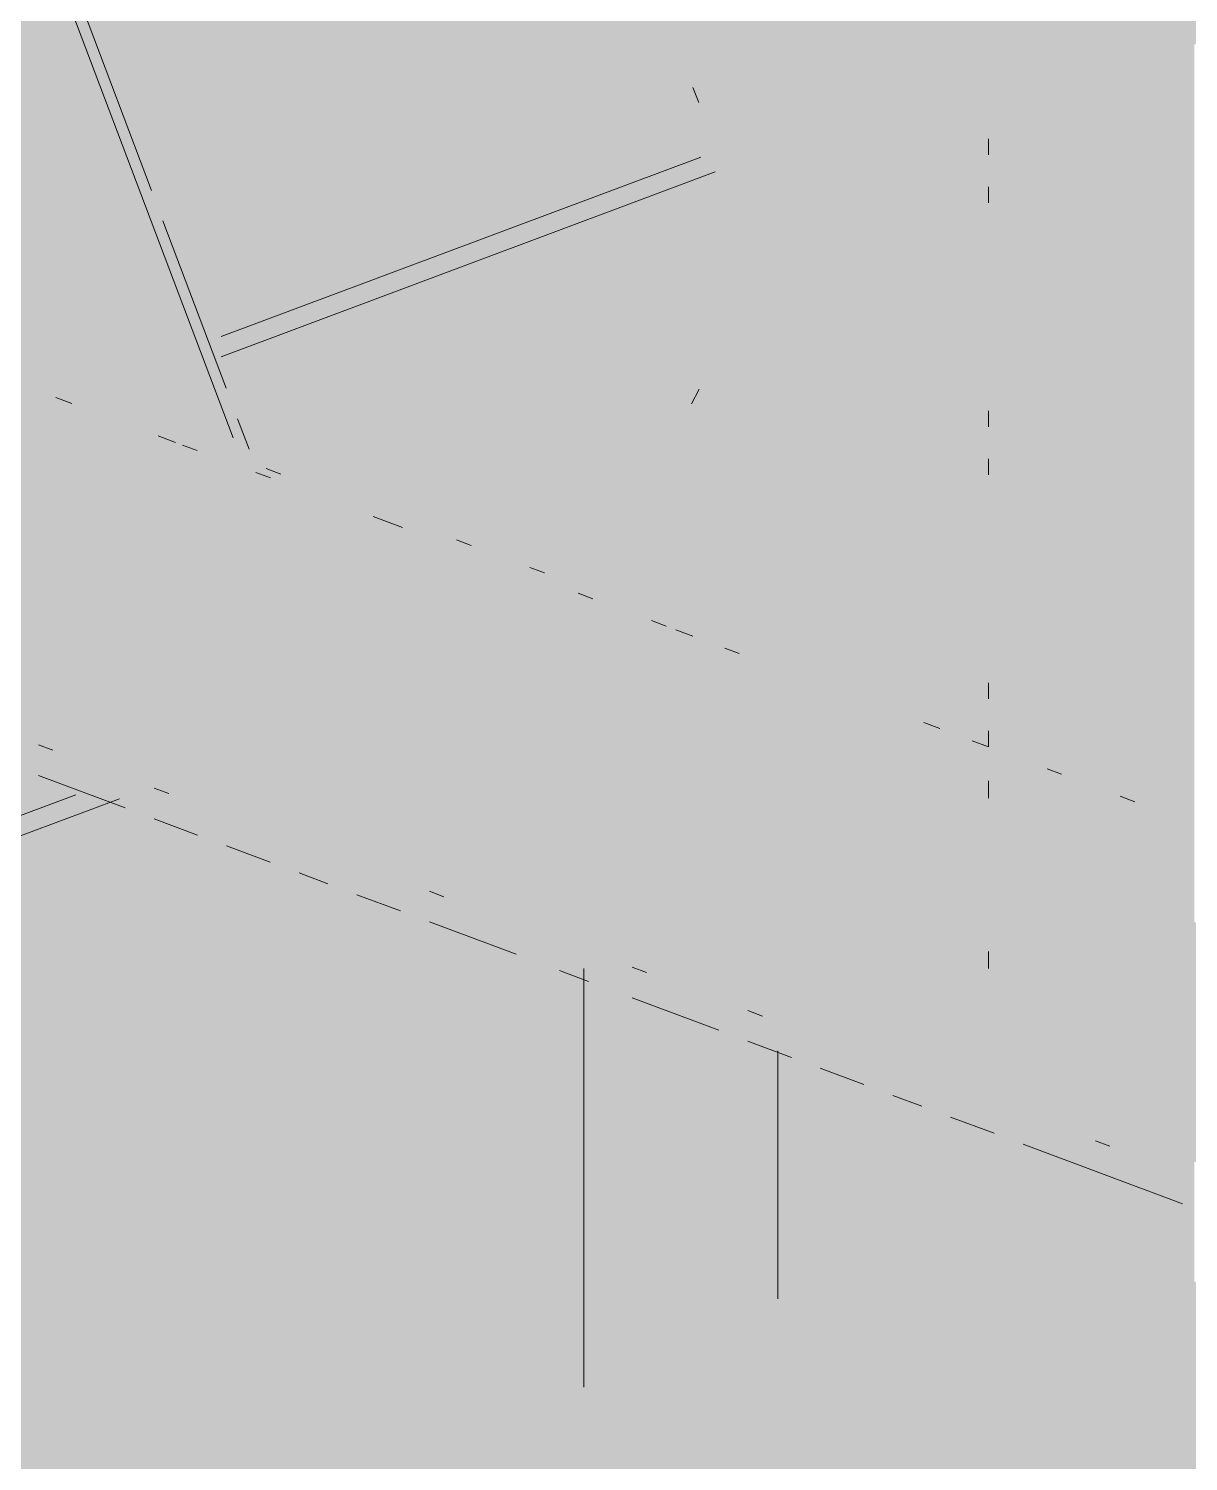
# Paper-space layout '03 3D Building and Roof' of a CAD drawing. Header units: millimetres. Extents: x 5 to 415, y 5 to 292.
# Drawn here: x 149.78 to 154.76, y 99.4 to 105.55 of the extents above; entities that cross this region are included whole.
import ezdxf

# ---------------------------------------------------------------- set-up
doc = ezdxf.new("R2010")
doc.units = ezdxf.units.MM
doc.layers.add('EXISTING', color=7, linetype='Continuous')
doc.layers.add('IMAGES', color=7, linetype='Continuous')

# ---------------------------------------------------------------- blocks, each defined once
blk = doc.blocks.new('SHEET_03')
at = {"layer": 'EXISTING', "color": 250, "lineweight": 9}
for p, q in [((150.0121, 105.6424), (150.3084, 104.8581)), ((150.659, 103.7957), (149.9677, 105.6258)), ((152.6341, 105.3003), (152.6588, 105.2349)), ((153.9024, 105.0794), (153.9024, 105.0107)), ((150.6079, 104.2302), (152.6671, 105.0015)), ((150.6079, 104.1428), (152.7295, 104.9375)), ((153.9024, 104.8732), (153.9024, 104.8045)), ((150.3578, 104.7274), (150.6294, 104.0084)), ((152.661, 104.0047), (152.6273, 103.9408)), ((149.8983, 103.9684), (149.9677, 103.9424)), ((150.6787, 103.8777), (150.7281, 103.747)), ((153.9024, 103.9113), (153.9024, 103.8426)), ((150.338, 103.8037), (150.4121, 103.7759)), ((150.5054, 103.741), (150.4425, 103.7646)), ((153.9024, 103.7052), (153.9024, 103.6365)), ((150.8199, 103.6232), (150.757, 103.6467)), ((150.8015, 103.6634), (150.8644, 103.6398)), ((151.3861, 103.4111), (151.2603, 103.4582)), ((151.6193, 103.357), (151.6822, 103.3334)), ((151.9338, 103.2392), (151.9967, 103.2156)), ((152.2039, 103.1047), (152.141, 103.1283)), ((152.5185, 102.9869), (152.4556, 103.0104)), ((152.56, 102.9713), (152.6341, 102.9436)), ((152.833, 102.869), (152.7701, 102.8926)), ((153.9024, 102.7433), (153.9024, 102.6746)), ((153.6247, 102.5725), (153.6941, 102.5465)), ((153.9024, 102.5371), (153.9024, 102.4684)), ((149.8232, 102.4772), (149.8853, 102.4539)), ((153.833, 102.4944), (153.9024, 102.4684)), ((150.1962, 102.2063), (149.8232, 102.346)), ((153.9024, 102.3219), (153.9024, 102.2486)), ((154.217, 102.3506), (154.1541, 102.3742)), ((149.1104, 101.9356), (149.984, 102.2629)), ((150.3206, 102.2908), (150.3828, 102.2675)), ((149.1104, 101.8482), (150.1712, 102.2456)), ((154.5315, 102.2328), (154.4686, 102.2563)), ((150.5071, 102.0898), (150.3206, 102.1597)), ((150.818, 101.9734), (150.6315, 102.0432)), ((151.0667, 101.8802), (150.9424, 101.9268)), ((151.3776, 101.7637), (151.1911, 101.8336)), ((151.502, 101.8483), (151.5641, 101.825)), ((151.875, 101.5774), (151.502, 101.7172)), ((153.9024, 101.5892), (153.9024, 101.5159)), ((152.3725, 101.5222), (152.4346, 101.4989)), ((152.1859, 101.4609), (152.0616, 101.5075)), ((152.1656, 101.5164), (152.1656, 99.719)), ((152.7455, 101.2513), (152.3725, 101.3911)), ((152.8699, 101.3358), (152.9321, 101.3125)), ((153.0564, 101.1348), (152.8699, 101.2047)), ((152.9988, 100.0977), (152.9988, 101.1628)), ((153.3673, 101.0184), (153.1808, 101.0883)), ((153.616, 100.9252), (153.4917, 100.9718)), ((153.9269, 100.8088), (153.7404, 100.8786)), ((154.7352, 100.506), (154.0513, 100.7622)), ((154.3621, 100.7768), (154.4243, 100.7535))]:
    blk.add_line(p, q, dxfattribs=at)
at = {"layer": 'IMAGES', "color": 7}
for points in [[(149.6458, 104.2857), (149.8172, 104.2857), (149.6458, 107.0286), (149.8172, 107.0286)], [(151.0167, 105.4857), (151.1881, 105.4857), (151.0167, 106.6857), (151.1881, 106.6857)], [(151.1881, 105.4857), (151.3595, 105.4857), (151.1881, 106.5143), (151.3595, 106.5143)], [(151.3595, 105.4857), (151.5308, 105.4857), (151.3595, 106.3429), (151.5308, 106.3429)], [(149.8172, 105.4857), (149.9885, 105.4857), (149.8172, 105.8286), (149.9885, 105.8286)], [(150.3313, 105.4857), (151.0167, 105.4857), (150.3313, 105.8286), (151.0167, 105.8286)], [(149.9885, 105.4857), (150.1599, 105.4857), (149.9885, 105.6571), (150.1599, 105.6571)], [(150.1599, 105.4857), (150.3313, 105.4857), (150.1599, 105.6571), (150.3313, 105.6571)], [(151.5308, 105.4857), (151.8735, 105.4857), (151.5308, 105.6571), (151.8735, 105.6571)], [(151.8735, 105.4857), (152.0449, 105.4857), (151.8735, 105.6571), (152.0449, 105.6571)], [(152.0449, 105.4857), (152.2163, 105.4857), (152.0449, 105.6571), (152.2163, 105.6571)], [(152.2163, 105.4857), (152.3876, 105.4857), (152.2163, 105.6571), (152.3876, 105.6571)], [(152.3876, 105.4857), (152.7304, 105.4857), (152.3876, 105.6571), (152.7304, 105.6571)], [(152.7304, 105.3143), (152.9017, 105.3143), (152.7304, 105.6571), (152.9017, 105.6571)], [(152.9017, 105.3143), (153.5872, 105.3143), (152.9017, 105.6571), (153.5872, 105.6571)], [(153.5872, 105.4857), (153.7585, 105.4857), (153.5872, 105.6571), (153.7585, 105.6571)], [(153.7585, 105.1429), (153.9299, 105.1429), (153.7585, 105.6571), (153.9299, 105.6571)], [(153.9299, 105.1429), (154.1013, 105.1429), (153.9299, 105.6571), (154.1013, 105.6571)], [(154.1013, 105.4857), (154.2726, 105.4857), (154.1013, 105.6571), (154.2726, 105.6571)], [(154.2726, 105.4857), (154.444, 105.4857), (154.2726, 105.6571), (154.444, 105.6571)], [(154.444, 105.4857), (154.6154, 105.4857), (154.444, 105.6571), (154.6154, 105.6571)], [(154.6154, 105.4857), (154.9581, 105.4857), (154.6154, 105.6571), (154.9581, 105.6571)], [(149.8172, 105.1429), (149.9885, 105.1429), (149.8172, 105.4857), (149.9885, 105.4857)], [(149.9885, 105.3143), (150.1599, 105.3143), (149.9885, 105.4857), (150.1599, 105.4857)], [(150.1599, 105.3143), (150.3313, 105.3143), (150.1599, 105.4857), (150.3313, 105.4857)], [(150.3313, 105.3143), (150.674, 105.3143), (150.3313, 105.4857), (150.674, 105.4857)], [(150.674, 105.1429), (150.8454, 105.1429), (150.674, 105.4857), (150.8454, 105.4857)], [(150.8454, 105.3143), (151.1881, 105.3143), (150.8454, 105.4857), (151.1881, 105.4857)], [(151.1881, 105.3143), (151.3595, 105.3143), (151.1881, 105.4857), (151.3595, 105.4857)], [(151.3595, 105.3143), (151.5308, 105.3143), (151.3595, 105.4857), (151.5308, 105.4857)], [(151.5308, 105.3143), (151.7022, 105.3143), (151.5308, 105.4857), (151.7022, 105.4857)], [(151.7022, 105.3143), (152.2163, 105.3143), (151.7022, 105.4857), (152.2163, 105.4857)], [(152.2163, 105.3143), (152.3876, 105.3143), (152.2163, 105.4857), (152.3876, 105.4857)], [(152.3876, 105.3143), (152.7304, 105.3143), (152.3876, 105.4857), (152.7304, 105.4857)], [(153.5872, 105.1429), (153.7585, 105.1429), (153.5872, 105.4857), (153.7585, 105.4857)], [(154.1013, 105.3143), (154.2726, 105.3143), (154.1013, 105.4857), (154.2726, 105.4857)], [(154.2726, 105.3143), (154.444, 105.3143), (154.2726, 105.4857), (154.444, 105.4857)], [(154.444, 105.3143), (154.6154, 105.3143), (154.444, 105.4857), (154.6154, 105.4857)], [(154.6154, 105.3143), (154.7867, 105.3143), (154.6154, 105.4857), (154.7867, 105.4857)], [(149.9885, 105.1429), (150.1599, 105.1429), (149.9885, 105.3143), (150.1599, 105.3143)], [(150.1599, 105.1429), (150.3313, 105.1429), (150.1599, 105.3143), (150.3313, 105.3143)], [(150.3313, 105.1429), (150.674, 105.1429), (150.3313, 105.3143), (150.674, 105.3143)], [(150.8454, 105.1429), (151.0167, 105.1429), (150.8454, 105.3143), (151.0167, 105.3143)], [(151.0167, 105.1429), (151.1881, 105.1429), (151.0167, 105.3143), (151.1881, 105.3143)], [(151.1881, 105.1429), (151.3595, 105.1429), (151.1881, 105.3143), (151.3595, 105.3143)], [(151.3595, 105.1429), (152.3876, 105.1429), (151.3595, 105.3143), (152.3876, 105.3143)], [(152.3876, 105.1429), (152.559, 105.1429), (152.3876, 105.3143), (152.559, 105.3143)], [(152.559, 105.1429), (152.7304, 105.1429), (152.559, 105.3143), (152.7304, 105.3143)], [(152.7304, 104.9714), (152.9017, 104.9714), (152.7304, 105.3143), (152.9017, 105.3143)], [(152.9017, 105.1429), (153.0731, 105.1429), (152.9017, 105.3143), (153.0731, 105.3143)], [(153.0731, 105.1429), (153.5872, 105.1429), (153.0731, 105.3143), (153.5872, 105.3143)], [(154.1013, 105.1429), (154.2726, 105.1429), (154.1013, 105.3143), (154.2726, 105.3143)], [(154.2726, 102.5714), (154.6154, 102.5714), (154.2726, 105.3143), (154.6154, 105.3143)], [(154.6154, 102.2286), (154.7867, 102.2286), (154.6154, 105.3143), (154.7867, 105.3143)], [(149.8172, 104.9714), (149.9885, 104.9714), (149.8172, 105.1429), (149.9885, 105.1429)], [(149.9885, 104.9714), (150.1599, 104.9714), (149.9885, 105.1429), (150.1599, 105.1429)], [(150.1599, 104.9714), (150.3313, 104.9714), (150.1599, 105.1429), (150.3313, 105.1429)], [(150.3313, 104.9714), (150.5026, 104.9714), (150.3313, 105.1429), (150.5026, 105.1429)], [(150.5026, 104.9714), (150.674, 104.9714), (150.5026, 105.1429), (150.674, 105.1429)], [(150.674, 104.9714), (150.8454, 104.9714), (150.674, 105.1429), (150.8454, 105.1429)], [(150.8454, 104.9714), (151.0167, 104.9714), (150.8454, 105.1429), (151.0167, 105.1429)], [(151.0167, 104.9714), (151.3595, 104.9714), (151.0167, 105.1429), (151.3595, 105.1429)], [(151.3595, 104.9714), (152.2163, 104.9714), (151.3595, 105.1429), (152.2163, 105.1429)], [(152.2163, 104.9714), (152.3876, 104.9714), (152.2163, 105.1429), (152.3876, 105.1429)], [(152.3876, 104.9714), (152.559, 104.9714), (152.3876, 105.1429), (152.559, 105.1429)], [(152.559, 104.9714), (152.7304, 104.9714), (152.559, 105.1429), (152.7304, 105.1429)], [(152.9017, 104.9714), (153.5872, 104.9714), (152.9017, 105.1429), (153.5872, 105.1429)], [(153.5872, 104.6286), (153.7585, 104.6286), (153.5872, 105.1429), (153.7585, 105.1429)], [(153.7585, 104.6286), (153.9299, 104.6286), (153.7585, 105.1429), (153.9299, 105.1429)], [(153.9299, 104.6286), (154.1013, 104.6286), (153.9299, 105.1429), (154.1013, 105.1429)], [(154.1013, 104.6286), (154.2726, 104.6286), (154.1013, 105.1429), (154.2726, 105.1429)], [(149.8172, 104.4571), (149.9885, 104.4571), (149.8172, 104.9714), (149.9885, 104.9714)], [(149.9885, 104.4571), (150.1599, 104.4571), (149.9885, 104.9714), (150.1599, 104.9714)], [(150.1599, 104.8), (150.3313, 104.8), (150.1599, 104.9714), (150.3313, 104.9714)], [(150.3313, 104.8), (150.5026, 104.8), (150.3313, 104.9714), (150.5026, 104.9714)], [(150.5026, 104.8), (150.674, 104.8), (150.5026, 104.9714), (150.674, 104.9714)], [(150.674, 104.8), (150.8454, 104.8), (150.674, 104.9714), (150.8454, 104.9714)], [(150.8454, 104.8), (151.5308, 104.8), (150.8454, 104.9714), (151.5308, 104.9714)], [(151.5308, 104.8), (151.8735, 104.8), (151.5308, 104.9714), (151.8735, 104.9714)], [(151.8735, 104.8), (152.0449, 104.8), (151.8735, 104.9714), (152.0449, 104.9714)], [(152.0449, 104.8), (152.2163, 104.8), (152.0449, 104.9714), (152.2163, 104.9714)], [(152.2163, 104.8), (152.3876, 104.8), (152.2163, 104.9714), (152.3876, 104.9714)], [(152.3876, 104.8), (152.559, 104.8), (152.3876, 104.9714), (152.559, 104.9714)], [(152.559, 104.8), (152.7304, 104.8), (152.559, 104.9714), (152.7304, 104.9714)], [(152.7304, 104.8), (152.9017, 104.8), (152.7304, 104.9714), (152.9017, 104.9714)], [(152.9017, 104.8), (153.0731, 104.8), (152.9017, 104.9714), (153.0731, 104.9714)], [(153.0731, 104.8), (153.5872, 104.8), (153.0731, 104.9714), (153.5872, 104.9714)], [(150.1599, 104.6286), (150.3313, 104.6286), (150.1599, 104.8), (150.3313, 104.8)], [(150.3313, 104.4571), (150.5026, 104.4571), (150.3313, 104.8), (150.5026, 104.8)], [(150.5026, 104.6286), (151.3595, 104.6286), (150.5026, 104.8), (151.3595, 104.8)], [(151.3595, 104.6286), (151.5308, 104.6286), (151.3595, 104.8), (151.5308, 104.8)], [(151.5308, 104.6286), (151.7022, 104.6286), (151.5308, 104.8), (151.7022, 104.8)], [(151.7022, 104.6286), (151.8735, 104.6286), (151.7022, 104.8), (151.8735, 104.8)], [(151.8735, 104.6286), (152.0449, 104.6286), (151.8735, 104.8), (152.0449, 104.8)], [(152.0449, 104.6286), (152.559, 104.6286), (152.0449, 104.8), (152.559, 104.8)], [(152.559, 104.6286), (152.7304, 104.6286), (152.559, 104.8), (152.7304, 104.8)], [(152.7304, 104.6286), (152.9017, 104.6286), (152.7304, 104.8), (152.9017, 104.8)], [(152.9017, 104.6286), (153.0731, 104.6286), (152.9017, 104.8), (153.0731, 104.8)], [(153.0731, 104.2857), (153.2444, 104.2857), (153.0731, 104.8), (153.2444, 104.8)], [(153.2444, 103.6), (153.5872, 103.6), (153.2444, 104.8), (153.5872, 104.8)], [(150.1599, 104.4571), (150.3313, 104.4571), (150.1599, 104.6286), (150.3313, 104.6286)], [(150.5026, 104.4571), (150.674, 104.4571), (150.5026, 104.6286), (150.674, 104.6286)], [(150.674, 104.4571), (151.0167, 104.4571), (150.674, 104.6286), (151.0167, 104.6286)], [(151.0167, 104.4571), (151.1881, 104.4571), (151.0167, 104.6286), (151.1881, 104.6286)], [(151.1881, 104.4571), (151.3595, 104.4571), (151.1881, 104.6286), (151.3595, 104.6286)], [(151.3595, 104.4571), (151.5308, 104.4571), (151.3595, 104.6286), (151.5308, 104.6286)], [(151.5308, 104.4571), (151.8735, 104.4571), (151.5308, 104.6286), (151.8735, 104.6286)], [(151.8735, 104.4571), (152.2163, 104.4571), (151.8735, 104.6286), (152.2163, 104.6286)], [(152.2163, 104.2857), (152.559, 104.2857), (152.2163, 104.6286), (152.559, 104.6286)], [(152.559, 104.2857), (152.7304, 104.2857), (152.559, 104.6286), (152.7304, 104.6286)], [(152.7304, 104.4571), (152.9017, 104.4571), (152.7304, 104.6286), (152.9017, 104.6286)], [(152.9017, 104.2857), (153.0731, 104.2857), (152.9017, 104.6286), (153.0731, 104.6286)], [(153.5872, 103.9429), (153.7585, 103.9429), (153.5872, 104.6286), (153.7585, 104.6286)], [(153.7585, 103.9429), (153.9299, 103.9429), (153.7585, 104.6286), (153.9299, 104.6286)], [(153.9299, 103.9429), (154.1013, 103.9429), (153.9299, 104.6286), (154.1013, 104.6286)], [(154.1013, 103.9429), (154.2726, 103.9429), (154.1013, 104.6286), (154.2726, 104.6286)], [(149.8172, 104.2857), (149.9885, 104.2857), (149.8172, 104.4571), (149.9885, 104.4571)], [(149.9885, 104.2857), (150.1599, 104.2857), (149.9885, 104.4571), (150.1599, 104.4571)], [(150.1599, 103.9429), (150.3313, 103.9429), (150.1599, 104.4571), (150.3313, 104.4571)], [(150.3313, 104.2857), (150.674, 104.2857), (150.3313, 104.4571), (150.674, 104.4571)], [(150.674, 104.2857), (150.8454, 104.2857), (150.674, 104.4571), (150.8454, 104.4571)], [(150.8454, 104.2857), (151.0167, 104.2857), (150.8454, 104.4571), (151.0167, 104.4571)], [(151.0167, 104.2857), (151.5308, 104.2857), (151.0167, 104.4571), (151.5308, 104.4571)], [(151.5308, 104.2857), (151.7022, 104.2857), (151.5308, 104.4571), (151.7022, 104.4571)], [(151.7022, 104.2857), (151.8735, 104.2857), (151.7022, 104.4571), (151.8735, 104.4571)], [(151.8735, 104.2857), (152.2163, 104.2857), (151.8735, 104.4571), (152.2163, 104.4571)], [(152.7304, 104.2857), (152.9017, 104.2857), (152.7304, 104.4571), (152.9017, 104.4571)], [(149.6458, 104.1143), (149.8172, 104.1143), (149.6458, 104.2857), (149.8172, 104.2857)], [(149.8172, 104.1143), (149.9885, 104.1143), (149.8172, 104.2857), (149.9885, 104.2857)], [(149.9885, 104.1143), (150.1599, 104.1143), (149.9885, 104.2857), (150.1599, 104.2857)], [(150.3313, 104.1143), (150.5026, 104.1143), (150.3313, 104.2857), (150.5026, 104.2857)], [(150.5026, 104.1143), (151.0167, 104.1143), (150.5026, 104.2857), (151.0167, 104.2857)], [(151.0167, 104.1143), (151.1881, 104.1143), (151.0167, 104.2857), (151.1881, 104.2857)], [(151.1881, 104.1143), (151.3595, 104.1143), (151.1881, 104.2857), (151.3595, 104.2857)], [(151.3595, 104.1143), (151.8735, 104.1143), (151.3595, 104.2857), (151.8735, 104.2857)], [(151.8735, 104.1143), (152.559, 104.1143), (151.8735, 104.2857), (152.559, 104.2857)], [(152.559, 104.1143), (153.0731, 104.1143), (152.559, 104.2857), (153.0731, 104.2857)], [(153.0731, 103.6), (153.2444, 103.6), (153.0731, 104.2857), (153.2444, 104.2857)], [(149.6458, 103.9429), (149.8172, 103.9429), (149.6458, 104.1143), (149.8172, 104.1143)], [(149.8172, 103.9429), (149.9885, 103.9429), (149.8172, 104.1143), (149.9885, 104.1143)], [(149.9885, 103.9429), (150.1599, 103.9429), (149.9885, 104.1143), (150.1599, 104.1143)], [(150.3313, 103.9429), (150.5026, 103.9429), (150.3313, 104.1143), (150.5026, 104.1143)], [(150.5026, 103.9429), (150.674, 103.9429), (150.5026, 104.1143), (150.674, 104.1143)], [(150.674, 103.7714), (150.8454, 103.7714), (150.674, 104.1143), (150.8454, 104.1143)], [(150.8454, 103.9429), (151.0167, 103.9429), (150.8454, 104.1143), (151.0167, 104.1143)], [(151.0167, 103.9429), (151.3595, 103.9429), (151.0167, 104.1143), (151.3595, 104.1143)], [(151.3595, 103.9429), (152.3876, 103.9429), (151.3595, 104.1143), (152.3876, 104.1143)], [(152.3876, 103.9429), (152.559, 103.9429), (152.3876, 104.1143), (152.559, 104.1143)], [(152.559, 103.9429), (152.7304, 103.9429), (152.559, 104.1143), (152.7304, 104.1143)], [(152.7304, 103.7714), (152.9017, 103.7714), (152.7304, 104.1143), (152.9017, 104.1143)], [(152.9017, 103.6), (153.0731, 103.6), (152.9017, 104.1143), (153.0731, 104.1143)], [(149.6458, 103.7714), (149.8172, 103.7714), (149.6458, 103.9429), (149.8172, 103.9429)], [(149.8172, 103.7714), (149.9885, 103.7714), (149.8172, 103.9429), (149.9885, 103.9429)], [(149.9885, 103.7714), (150.1599, 103.7714), (149.9885, 103.9429), (150.1599, 103.9429)], [(150.1599, 103.7714), (150.5026, 103.7714), (150.1599, 103.9429), (150.5026, 103.9429)], [(150.5026, 103.7714), (150.674, 103.7714), (150.5026, 103.9429), (150.674, 103.9429)], [(150.8454, 103.7714), (151.0167, 103.7714), (150.8454, 103.9429), (151.0167, 103.9429)], [(151.0167, 103.7714), (152.3876, 103.7714), (151.0167, 103.9429), (152.3876, 103.9429)], [(152.3876, 103.7714), (152.559, 103.7714), (152.3876, 103.9429), (152.559, 103.9429)], [(152.559, 103.7714), (152.7304, 103.7714), (152.559, 103.9429), (152.7304, 103.9429)], [(153.5872, 103.4286), (153.7585, 103.4286), (153.5872, 103.9429), (153.7585, 103.9429)], [(153.7585, 103.4286), (153.9299, 103.4286), (153.7585, 103.9429), (153.9299, 103.9429)], [(153.9299, 103.4286), (154.1013, 103.4286), (153.9299, 103.9429), (154.1013, 103.9429)], [(154.1013, 103.4286), (154.2726, 103.4286), (154.1013, 103.9429), (154.2726, 103.9429)], [(149.6458, 103.6), (150.1599, 103.6), (149.6458, 103.7714), (150.1599, 103.7714)], [(150.1599, 103.6), (150.3313, 103.6), (150.1599, 103.7714), (150.3313, 103.7714)], [(150.3313, 103.6), (150.674, 103.6), (150.3313, 103.7714), (150.674, 103.7714)], [(150.674, 103.6), (150.8454, 103.6), (150.674, 103.7714), (150.8454, 103.7714)], [(150.8454, 103.6), (151.0167, 103.6), (150.8454, 103.7714), (151.0167, 103.7714)], [(151.0167, 103.6), (151.1881, 103.6), (151.0167, 103.7714), (151.1881, 103.7714)], [(151.1881, 103.6), (151.3595, 103.6), (151.1881, 103.7714), (151.3595, 103.7714)], [(151.3595, 103.6), (151.5308, 103.6), (151.3595, 103.7714), (151.5308, 103.7714)], [(151.5308, 103.6), (152.0449, 103.6), (151.5308, 103.7714), (152.0449, 103.7714)], [(152.0449, 103.6), (152.3876, 103.6), (152.0449, 103.7714), (152.3876, 103.7714)], [(152.3876, 103.6), (152.559, 103.6), (152.3876, 103.7714), (152.559, 103.7714)], [(152.559, 103.6), (152.7304, 103.6), (152.559, 103.7714), (152.7304, 103.7714)], [(152.7304, 103.6), (152.9017, 103.6), (152.7304, 103.7714), (152.9017, 103.7714)], [(148.789, 103.4286), (150.1599, 103.4286), (148.789, 103.6), (150.1599, 103.6)], [(150.1599, 103.4286), (150.3313, 103.4286), (150.1599, 103.6), (150.3313, 103.6)], [(150.3313, 103.4286), (150.5026, 103.4286), (150.3313, 103.6), (150.5026, 103.6)], [(150.5026, 103.4286), (150.674, 103.4286), (150.5026, 103.6), (150.674, 103.6)], [(150.674, 103.4286), (150.8454, 103.4286), (150.674, 103.6), (150.8454, 103.6)], [(150.8454, 103.4286), (151.0167, 103.4286), (150.8454, 103.6), (151.0167, 103.6)], [(151.0167, 103.4286), (151.5308, 103.4286), (151.0167, 103.6), (151.5308, 103.6)], [(151.5308, 103.4286), (151.7022, 103.4286), (151.5308, 103.6), (151.7022, 103.6)], [(151.7022, 103.4286), (152.0449, 103.4286), (151.7022, 103.6), (152.0449, 103.6)], [(152.0449, 103.4286), (152.2163, 103.4286), (152.0449, 103.6), (152.2163, 103.6)], [(152.2163, 103.4286), (152.559, 103.4286), (152.2163, 103.6), (152.559, 103.6)], [(152.559, 103.4286), (152.7304, 103.4286), (152.559, 103.6), (152.7304, 103.6)], [(152.7304, 103.0857), (152.9017, 103.0857), (152.7304, 103.6), (152.9017, 103.6)], [(152.9017, 103.4286), (153.0731, 103.4286), (152.9017, 103.6), (153.0731, 103.6)], [(153.0731, 102.9143), (153.5872, 102.9143), (153.0731, 103.6), (153.5872, 103.6)], [(148.789, 103.2571), (150.5026, 103.2571), (148.789, 103.4286), (150.5026, 103.4286)], [(150.5026, 103.2571), (151.0167, 103.2571), (150.5026, 103.4286), (151.0167, 103.4286)], [(151.0167, 103.2571), (151.1881, 103.2571), (151.0167, 103.4286), (151.1881, 103.4286)], [(151.1881, 103.2571), (151.3595, 103.2571), (151.1881, 103.4286), (151.3595, 103.4286)], [(151.3595, 103.2571), (151.5308, 103.2571), (151.3595, 103.4286), (151.5308, 103.4286)], [(151.5308, 103.2571), (151.7022, 103.2571), (151.5308, 103.4286), (151.7022, 103.4286)], [(151.7022, 103.2571), (151.8735, 103.2571), (151.7022, 103.4286), (151.8735, 103.4286)], [(151.8735, 103.2571), (152.0449, 103.2571), (151.8735, 103.4286), (152.0449, 103.4286)], [(152.0449, 103.2571), (152.2163, 103.2571), (152.0449, 103.4286), (152.2163, 103.4286)], [(152.2163, 103.2571), (152.3876, 103.2571), (152.2163, 103.4286), (152.3876, 103.4286)], [(152.3876, 103.2571), (152.559, 103.2571), (152.3876, 103.4286), (152.559, 103.4286)], [(152.559, 103.2571), (152.7304, 103.2571), (152.559, 103.4286), (152.7304, 103.4286)], [(152.9017, 103.2571), (153.0731, 103.2571), (152.9017, 103.4286), (153.0731, 103.4286)], [(153.5872, 102.7429), (153.7585, 102.7429), (153.5872, 103.4286), (153.7585, 103.4286)], [(153.7585, 102.7429), (153.9299, 102.7429), (153.7585, 103.4286), (153.9299, 103.4286)], [(153.9299, 102.9143), (154.1013, 102.9143), (153.9299, 103.4286), (154.1013, 103.4286)], [(154.1013, 102.9143), (154.2726, 102.9143), (154.1013, 103.4286), (154.2726, 103.4286)], [(149.3031, 103.0857), (151.0167, 103.0857), (149.3031, 103.2571), (151.0167, 103.2571)], [(151.0167, 103.0857), (151.3595, 103.0857), (151.0167, 103.2571), (151.3595, 103.2571)], [(151.3595, 103.0857), (151.5308, 103.0857), (151.3595, 103.2571), (151.5308, 103.2571)], [(151.5308, 103.0857), (151.7022, 103.0857), (151.5308, 103.2571), (151.7022, 103.2571)], [(151.7022, 103.0857), (151.8735, 103.0857), (151.7022, 103.2571), (151.8735, 103.2571)], [(151.8735, 103.0857), (152.2163, 103.0857), (151.8735, 103.2571), (152.2163, 103.2571)], [(152.2163, 103.0857), (152.3876, 103.0857), (152.2163, 103.2571), (152.3876, 103.2571)], [(152.3876, 103.0857), (152.559, 103.0857), (152.3876, 103.2571), (152.559, 103.2571)], [(152.559, 103.0857), (152.7304, 103.0857), (152.559, 103.2571), (152.7304, 103.2571)], [(152.9017, 103.0857), (153.0731, 103.0857), (152.9017, 103.2571), (153.0731, 103.2571)], [(149.6458, 102.9143), (149.8172, 102.9143), (149.6458, 103.0857), (149.8172, 103.0857)], [(149.8172, 102.9143), (151.5308, 102.9143), (149.8172, 103.0857), (151.5308, 103.0857)], [(151.5308, 102.9143), (151.7022, 102.9143), (151.5308, 103.0857), (151.7022, 103.0857)], [(151.7022, 102.9143), (151.8735, 102.9143), (151.7022, 103.0857), (151.8735, 103.0857)], [(151.8735, 102.9143), (152.0449, 102.9143), (151.8735, 103.0857), (152.0449, 103.0857)], [(152.0449, 102.9143), (152.2163, 102.9143), (152.0449, 103.0857), (152.2163, 103.0857)], [(152.2163, 102.9143), (152.3876, 102.9143), (152.2163, 103.0857), (152.3876, 103.0857)], [(152.3876, 102.9143), (152.559, 102.9143), (152.3876, 103.0857), (152.559, 103.0857)], [(152.559, 102.9143), (152.7304, 102.9143), (152.559, 103.0857), (152.7304, 103.0857)], [(152.7304, 102.9143), (152.9017, 102.9143), (152.7304, 103.0857), (152.9017, 103.0857)], [(152.9017, 102.9143), (153.0731, 102.9143), (152.9017, 103.0857), (153.0731, 103.0857)], [(149.3031, 102.7429), (149.8172, 102.7429), (149.3031, 102.9143), (149.8172, 102.9143)], [(149.8172, 102.7429), (150.1599, 102.7429), (149.8172, 102.9143), (150.1599, 102.9143)], [(150.1599, 102.7429), (151.8735, 102.7429), (150.1599, 102.9143), (151.8735, 102.9143)], [(151.8735, 102.7429), (152.0449, 102.7429), (151.8735, 102.9143), (152.0449, 102.9143)], [(152.0449, 102.7429), (152.3876, 102.7429), (152.0449, 102.9143), (152.3876, 102.9143)], [(152.3876, 102.7429), (152.559, 102.7429), (152.3876, 102.9143), (152.559, 102.9143)], [(152.559, 102.7429), (152.7304, 102.7429), (152.559, 102.9143), (152.7304, 102.9143)], [(152.7304, 102.7429), (152.9017, 102.7429), (152.7304, 102.9143), (152.9017, 102.9143)], [(152.9017, 102.7429), (153.0731, 102.7429), (152.9017, 102.9143), (153.0731, 102.9143)], [(153.0731, 102.7429), (153.2444, 102.7429), (153.0731, 102.9143), (153.2444, 102.9143)], [(153.2444, 102.7429), (153.4158, 102.7429), (153.2444, 102.9143), (153.4158, 102.9143)], [(153.4158, 102.7429), (153.5872, 102.7429), (153.4158, 102.9143), (153.5872, 102.9143)], [(153.9299, 102.7429), (154.1013, 102.7429), (153.9299, 102.9143), (154.1013, 102.9143)], [(154.1013, 102.5714), (154.2726, 102.5714), (154.1013, 102.9143), (154.2726, 102.9143)], [(149.6458, 102.5714), (150.1599, 102.5714), (149.6458, 102.7429), (150.1599, 102.7429)], [(150.1599, 102.5714), (150.3313, 102.5714), (150.1599, 102.7429), (150.3313, 102.7429)], [(150.3313, 102.5714), (150.674, 102.5714), (150.3313, 102.7429), (150.674, 102.7429)], [(150.674, 102.5714), (152.3876, 102.5714), (150.674, 102.7429), (152.3876, 102.7429)], [(152.3876, 102.5714), (152.559, 102.5714), (152.3876, 102.7429), (152.559, 102.7429)], [(152.559, 102.5714), (152.7304, 102.5714), (152.559, 102.7429), (152.7304, 102.7429)], [(152.7304, 102.5714), (152.9017, 102.5714), (152.7304, 102.7429), (152.9017, 102.7429)], [(152.9017, 102.5714), (153.0731, 102.5714), (152.9017, 102.7429), (153.0731, 102.7429)], [(153.0731, 102.5714), (153.2444, 102.5714), (153.0731, 102.7429), (153.2444, 102.7429)], [(153.2444, 102.4), (153.4158, 102.4), (153.2444, 102.7429), (153.4158, 102.7429)], [(153.4158, 102.4), (153.5872, 102.4), (153.4158, 102.7429), (153.5872, 102.7429)], [(153.5872, 102.5714), (153.7585, 102.5714), (153.5872, 102.7429), (153.7585, 102.7429)], [(153.7585, 102.5714), (153.9299, 102.5714), (153.7585, 102.7429), (153.9299, 102.7429)], [(153.9299, 102.4), (154.1013, 102.4), (153.9299, 102.7429), (154.1013, 102.7429)], [(149.3031, 102.4), (149.9885, 102.4), (149.3031, 102.5714), (149.9885, 102.5714)], [(149.9885, 102.4), (150.1599, 102.4), (149.9885, 102.5714), (150.1599, 102.5714)], [(150.1599, 102.4), (150.3313, 102.4), (150.1599, 102.5714), (150.3313, 102.5714)], [(150.3313, 102.4), (150.5026, 102.4), (150.3313, 102.5714), (150.5026, 102.5714)], [(150.5026, 102.4), (150.8454, 102.4), (150.5026, 102.5714), (150.8454, 102.5714)], [(150.8454, 102.4), (151.0167, 102.4), (150.8454, 102.5714), (151.0167, 102.5714)], [(151.0167, 102.4), (151.1881, 102.4), (151.0167, 102.5714), (151.1881, 102.5714)], [(151.1881, 102.4), (152.7304, 102.4), (151.1881, 102.5714), (152.7304, 102.5714)], [(152.7304, 102.4), (153.0731, 102.4), (152.7304, 102.5714), (153.0731, 102.5714)], [(153.0731, 102.4), (153.2444, 102.4), (153.0731, 102.5714), (153.2444, 102.5714)], [(153.5872, 102.4), (153.9299, 102.4), (153.5872, 102.5714), (153.9299, 102.5714)], [(154.1013, 102.4), (154.2726, 102.4), (154.1013, 102.5714), (154.2726, 102.5714)], [(154.2726, 102.4), (154.444, 102.4), (154.2726, 102.5714), (154.444, 102.5714)], [(154.444, 102.4), (154.6154, 102.4), (154.444, 102.5714), (154.6154, 102.5714)], [(149.4745, 102.2286), (149.8172, 102.2286), (149.4745, 102.4), (149.8172, 102.4)], [(149.8172, 102.2286), (149.9885, 102.2286), (149.8172, 102.4), (149.9885, 102.4)], [(149.9885, 102.2286), (150.5026, 102.2286), (149.9885, 102.4), (150.5026, 102.4)], [(150.5026, 102.2286), (150.674, 102.2286), (150.5026, 102.4), (150.674, 102.4)], [(150.674, 102.2286), (151.0167, 102.2286), (150.674, 102.4), (151.0167, 102.4)], [(151.0167, 102.2286), (151.1881, 102.2286), (151.0167, 102.4), (151.1881, 102.4)], [(151.1881, 102.2286), (151.5308, 102.2286), (151.1881, 102.4), (151.5308, 102.4)], [(151.5308, 102.2286), (153.2444, 102.2286), (151.5308, 102.4), (153.2444, 102.4)], [(153.2444, 102.2286), (153.4158, 102.2286), (153.2444, 102.4), (153.4158, 102.4)], [(153.4158, 102.2286), (153.5872, 102.2286), (153.4158, 102.4), (153.5872, 102.4)], [(153.5872, 102.2286), (153.7585, 102.2286), (153.5872, 102.4), (153.7585, 102.4)], [(153.7585, 102.2286), (153.9299, 102.2286), (153.7585, 102.4), (153.9299, 102.4)], [(153.9299, 102.2286), (154.1013, 102.2286), (153.9299, 102.4), (154.1013, 102.4)], [(154.1013, 102.2286), (154.444, 102.2286), (154.1013, 102.4), (154.444, 102.4)], [(154.444, 102.2286), (154.6154, 102.2286), (154.444, 102.4), (154.6154, 102.4)], [(149.6458, 102.0571), (149.8172, 102.0571), (149.6458, 102.2286), (149.8172, 102.2286)], [(149.8172, 102.0571), (149.9885, 102.0571), (149.8172, 102.2286), (149.9885, 102.2286)], [(149.9885, 102.0571), (150.3313, 102.0571), (149.9885, 102.2286), (150.3313, 102.2286)], [(150.3313, 102.0571), (150.674, 102.0571), (150.3313, 102.2286), (150.674, 102.2286)], [(150.674, 102.0571), (150.8454, 102.0571), (150.674, 102.2286), (150.8454, 102.2286)], [(150.8454, 102.0571), (151.0167, 102.0571), (150.8454, 102.2286), (151.0167, 102.2286)], [(151.0167, 102.0571), (151.7022, 102.0571), (151.0167, 102.2286), (151.7022, 102.2286)], [(151.7022, 102.0571), (152.0449, 102.0571), (151.7022, 102.2286), (152.0449, 102.2286)], [(152.0449, 102.0571), (153.5872, 102.0571), (152.0449, 102.2286), (153.5872, 102.2286)], [(153.5872, 101.3714), (153.7585, 101.3714), (153.5872, 102.2286), (153.7585, 102.2286)], [(153.7585, 102.0571), (153.9299, 102.0571), (153.7585, 102.2286), (153.9299, 102.2286)], [(153.9299, 102.0571), (154.1013, 102.0571), (153.9299, 102.2286), (154.1013, 102.2286)], [(154.1013, 102.0571), (154.2726, 102.0571), (154.1013, 102.2286), (154.2726, 102.2286)], [(154.2726, 102.0571), (154.444, 102.0571), (154.2726, 102.2286), (154.444, 102.2286)], [(154.444, 102.0571), (154.6154, 102.0571), (154.444, 102.2286), (154.6154, 102.2286)], [(154.6154, 102.0571), (154.7867, 102.0571), (154.6154, 102.2286), (154.7867, 102.2286)], [(149.6458, 101.8857), (149.8172, 101.8857), (149.6458, 102.0571), (149.8172, 102.0571)], [(149.8172, 101.8857), (149.9885, 101.8857), (149.8172, 102.0571), (149.9885, 102.0571)], [(149.9885, 101.8857), (150.1599, 101.8857), (149.9885, 102.0571), (150.1599, 102.0571)], [(150.1599, 101.8857), (150.3313, 101.8857), (150.1599, 102.0571), (150.3313, 102.0571)], [(150.3313, 101.8857), (150.674, 101.8857), (150.3313, 102.0571), (150.674, 102.0571)], [(150.674, 101.8857), (150.8454, 101.8857), (150.674, 102.0571), (150.8454, 102.0571)], [(150.8454, 101.8857), (151.0167, 101.8857), (150.8454, 102.0571), (151.0167, 102.0571)], [(151.0167, 101.8857), (151.1881, 101.8857), (151.0167, 102.0571), (151.1881, 102.0571)], [(151.1881, 101.8857), (151.3595, 101.8857), (151.1881, 102.0571), (151.3595, 102.0571)], [(151.3595, 101.8857), (151.5308, 101.8857), (151.3595, 102.0571), (151.5308, 102.0571)], [(151.5308, 101.8857), (151.7022, 101.8857), (151.5308, 102.0571), (151.7022, 102.0571)], [(151.7022, 101.8857), (151.8735, 101.8857), (151.7022, 102.0571), (151.8735, 102.0571)], [(151.8735, 101.8857), (152.2163, 101.8857), (151.8735, 102.0571), (152.2163, 102.0571)], [(152.2163, 101.8857), (152.3876, 101.8857), (152.2163, 102.0571), (152.3876, 102.0571)], [(152.3876, 101.8857), (152.559, 101.8857), (152.3876, 102.0571), (152.559, 102.0571)], [(152.559, 101.8857), (153.5872, 101.8857), (152.559, 102.0571), (153.5872, 102.0571)], [(153.7585, 101.5429), (153.9299, 101.5429), (153.7585, 102.0571), (153.9299, 102.0571)], [(153.9299, 101.5429), (154.1013, 101.5429), (153.9299, 102.0571), (154.1013, 102.0571)], [(154.1013, 101.8857), (154.2726, 101.8857), (154.1013, 102.0571), (154.2726, 102.0571)], [(154.2726, 101.8857), (154.444, 101.8857), (154.2726, 102.0571), (154.444, 102.0571)], [(154.444, 101.8857), (154.6154, 101.8857), (154.444, 102.0571), (154.6154, 102.0571)], [(154.6154, 101.8857), (154.7867, 101.8857), (154.6154, 102.0571), (154.7867, 102.0571)], [(149.4745, 101.7143), (149.8172, 101.7143), (149.4745, 101.8857), (149.8172, 101.8857)], [(149.8172, 101.7143), (149.9885, 101.7143), (149.8172, 101.8857), (149.9885, 101.8857)], [(149.9885, 101.7143), (150.1599, 101.7143), (149.9885, 101.8857), (150.1599, 101.8857)], [(150.1599, 101.7143), (150.3313, 101.7143), (150.1599, 101.8857), (150.3313, 101.8857)], [(150.3313, 101.7143), (150.5026, 101.7143), (150.3313, 101.8857), (150.5026, 101.8857)], [(150.5026, 101.7143), (150.674, 101.7143), (150.5026, 101.8857), (150.674, 101.8857)], [(150.674, 101.7143), (150.8454, 101.7143), (150.674, 101.8857), (150.8454, 101.8857)], [(150.8454, 101.7143), (151.1881, 101.7143), (150.8454, 101.8857), (151.1881, 101.8857)], [(151.1881, 101.7143), (151.3595, 101.7143), (151.1881, 101.8857), (151.3595, 101.8857)], [(151.3595, 101.7143), (151.5308, 101.7143), (151.3595, 101.8857), (151.5308, 101.8857)], [(151.5308, 101.7143), (151.8735, 101.7143), (151.5308, 101.8857), (151.8735, 101.8857)], [(151.8735, 101.7143), (152.0449, 101.7143), (151.8735, 101.8857), (152.0449, 101.8857)], [(152.0449, 101.7143), (152.2163, 101.7143), (152.0449, 101.8857), (152.2163, 101.8857)], [(152.2163, 101.7143), (152.3876, 101.7143), (152.2163, 101.8857), (152.3876, 101.8857)], [(152.3876, 101.7143), (152.9017, 101.7143), (152.3876, 101.8857), (152.9017, 101.8857)], [(152.9017, 101.7143), (153.5872, 101.7143), (152.9017, 101.8857), (153.5872, 101.8857)], [(154.1013, 101.5429), (154.2726, 101.5429), (154.1013, 101.8857), (154.2726, 101.8857)], [(154.2726, 101.7143), (154.6154, 101.7143), (154.2726, 101.8857), (154.6154, 101.8857)], [(154.6154, 101.7143), (154.7867, 101.7143), (154.6154, 101.8857), (154.7867, 101.8857)], [(149.6458, 101.5429), (150.674, 101.5429), (149.6458, 101.7143), (150.674, 101.7143)], [(150.674, 101.5429), (150.8454, 101.5429), (150.674, 101.7143), (150.8454, 101.7143)], [(150.8454, 101.5429), (151.1881, 101.5429), (150.8454, 101.7143), (151.1881, 101.7143)], [(151.1881, 101.5429), (151.5308, 101.5429), (151.1881, 101.7143), (151.5308, 101.7143)], [(151.5308, 101.5429), (151.7022, 101.5429), (151.5308, 101.7143), (151.7022, 101.7143)], [(151.7022, 101.5429), (151.8735, 101.5429), (151.7022, 101.7143), (151.8735, 101.7143)], [(151.8735, 101.5429), (152.2163, 101.5429), (151.8735, 101.7143), (152.2163, 101.7143)], [(152.2163, 101.5429), (152.3876, 101.5429), (152.2163, 101.7143), (152.3876, 101.7143)], [(152.3876, 101.5429), (152.559, 101.5429), (152.3876, 101.7143), (152.559, 101.7143)], [(152.559, 101.5429), (152.7304, 101.5429), (152.559, 101.7143), (152.7304, 101.7143)], [(152.7304, 101.5429), (153.2444, 101.5429), (152.7304, 101.7143), (153.2444, 101.7143)], [(153.2444, 101.5429), (153.4158, 101.5429), (153.2444, 101.7143), (153.4158, 101.7143)], [(153.4158, 101.5429), (153.5872, 101.5429), (153.4158, 101.7143), (153.5872, 101.7143)], [(154.2726, 101.5429), (155.1294, 101.5429), (154.2726, 101.7143), (155.1294, 101.7143)], [(146.5613, 101.3714), (151.0167, 101.3714), (146.5613, 101.5429), (151.0167, 101.5429)], [(151.0167, 100), (151.1881, 100), (151.0167, 101.5429), (151.1881, 101.5429)], [(151.1881, 100), (151.3595, 100), (151.1881, 101.5429), (151.3595, 101.5429)], [(151.3595, 101.3714), (151.5308, 101.3714), (151.3595, 101.5429), (151.5308, 101.5429)], [(151.5308, 101.3714), (151.7022, 101.3714), (151.5308, 101.5429), (151.7022, 101.5429)], [(151.7022, 101.3714), (152.0449, 101.3714), (151.7022, 101.5429), (152.0449, 101.5429)], [(152.0449, 101.3714), (152.2163, 101.3714), (152.0449, 101.5429), (152.2163, 101.5429)], [(152.2163, 101.3714), (152.3876, 101.3714), (152.2163, 101.5429), (152.3876, 101.5429)], [(152.3876, 101.3714), (152.559, 101.3714), (152.3876, 101.5429), (152.559, 101.5429)], [(152.559, 101.3714), (152.7304, 101.3714), (152.559, 101.5429), (152.7304, 101.5429)], [(152.7304, 101.3714), (152.9017, 101.3714), (152.7304, 101.5429), (152.9017, 101.5429)], [(152.9017, 101.3714), (153.0731, 101.3714), (152.9017, 101.5429), (153.0731, 101.5429)], [(153.0731, 101.3714), (153.2444, 101.3714), (153.0731, 101.5429), (153.2444, 101.5429)], [(153.2444, 101.2), (153.4158, 101.2), (153.2444, 101.5429), (153.4158, 101.5429)], [(153.4158, 101.2), (153.5872, 101.2), (153.4158, 101.5429), (153.5872, 101.5429)], [(153.7585, 101.3714), (153.9299, 101.3714), (153.7585, 101.5429), (153.9299, 101.5429)], [(153.9299, 101.3714), (154.1013, 101.3714), (153.9299, 101.5429), (154.1013, 101.5429)], [(154.1013, 101.3714), (154.2726, 101.3714), (154.1013, 101.5429), (154.2726, 101.5429)], [(154.2726, 101.3714), (155.4722, 101.3714), (154.2726, 101.5429), (155.4722, 101.5429)], [(146.0472, 101.2), (151.0167, 101.2), (146.0472, 101.3714), (151.0167, 101.3714)], [(151.3595, 101.2), (151.7022, 101.2), (151.3595, 101.3714), (151.7022, 101.3714)], [(151.7022, 101.2), (152.0449, 101.2), (151.7022, 101.3714), (152.0449, 101.3714)], [(152.0449, 101.2), (152.2163, 101.2), (152.0449, 101.3714), (152.2163, 101.3714)], [(152.2163, 101.2), (152.559, 101.2), (152.2163, 101.3714), (152.559, 101.3714)], [(152.559, 101.2), (152.7304, 101.2), (152.559, 101.3714), (152.7304, 101.3714)], [(152.7304, 101.2), (152.9017, 101.2), (152.7304, 101.3714), (152.9017, 101.3714)], [(152.9017, 101.2), (153.0731, 101.2), (152.9017, 101.3714), (153.0731, 101.3714)], [(153.0731, 101.2), (153.2444, 101.2), (153.0731, 101.3714), (153.2444, 101.3714)], [(153.5872, 101.2), (154.1013, 101.2), (153.5872, 101.3714), (154.1013, 101.3714)], [(154.1013, 101.2), (154.2726, 101.2), (154.1013, 101.3714), (154.2726, 101.3714)], [(154.2726, 101.2), (155.9863, 101.2), (154.2726, 101.3714), (155.9863, 101.3714)], [(145.8758, 101.0286), (151.0167, 101.0286), (145.8758, 101.2), (151.0167, 101.2)], [(151.3595, 100.1714), (151.8735, 100.1714), (151.3595, 101.2), (151.8735, 101.2)], [(151.8735, 100.1714), (152.0449, 100.1714), (151.8735, 101.2), (152.0449, 101.2)], [(152.0449, 99.8286), (152.2163, 99.8286), (152.0449, 101.2), (152.2163, 101.2)], [(152.2163, 99.6571), (152.3876, 99.6571), (152.2163, 101.2), (152.3876, 101.2)], [(152.3876, 101.0286), (152.559, 101.0286), (152.3876, 101.2), (152.559, 101.2)], [(152.559, 101.0286), (152.9017, 101.0286), (152.559, 101.2), (152.9017, 101.2)], [(152.9017, 101.0286), (153.2444, 101.0286), (152.9017, 101.2), (153.2444, 101.2)], [(153.2444, 101.0286), (153.4158, 101.0286), (153.2444, 101.2), (153.4158, 101.2)], [(153.4158, 101.0286), (153.5872, 101.0286), (153.4158, 101.2), (153.5872, 101.2)], [(153.5872, 101.0286), (153.7585, 101.0286), (153.5872, 101.2), (153.7585, 101.2)], [(153.7585, 101.0286), (153.9299, 101.0286), (153.7585, 101.2), (153.9299, 101.2)], [(153.9299, 101.0286), (154.1013, 101.0286), (153.9299, 101.2), (154.1013, 101.2)], [(154.1013, 101.0286), (154.444, 101.0286), (154.1013, 101.2), (154.444, 101.2)], [(154.444, 100.8571), (154.6154, 100.8571), (154.444, 101.2), (154.6154, 101.2)], [(154.6154, 101.0286), (154.9581, 101.0286), (154.6154, 101.2), (154.9581, 101.2)], [(145.1904, 100.8571), (151.0167, 100.8571), (145.1904, 101.0286), (151.0167, 101.0286)], [(152.3876, 100.8571), (152.9017, 100.8571), (152.3876, 101.0286), (152.9017, 101.0286)], [(152.9017, 100), (153.0731, 100), (152.9017, 101.0286), (153.0731, 101.0286)], [(153.0731, 100.8571), (153.2444, 100.8571), (153.0731, 101.0286), (153.2444, 101.0286)], [(153.2444, 100.8571), (153.5872, 100.8571), (153.2444, 101.0286), (153.5872, 101.0286)], [(153.5872, 100.8571), (153.7585, 100.8571), (153.5872, 101.0286), (153.7585, 101.0286)], [(153.7585, 100.8571), (153.9299, 100.8571), (153.7585, 101.0286), (153.9299, 101.0286)], [(153.9299, 100.8571), (154.1013, 100.8571), (153.9299, 101.0286), (154.1013, 101.0286)], [(154.1013, 100.8571), (154.2726, 100.8571), (154.1013, 101.0286), (154.2726, 101.0286)], [(154.2726, 100.8571), (154.444, 100.8571), (154.2726, 101.0286), (154.444, 101.0286)], [(154.6154, 100.6857), (154.9581, 100.6857), (154.6154, 101.0286), (154.9581, 101.0286)], [(144.6763, 100.6857), (151.0167, 100.6857), (144.6763, 100.8571), (151.0167, 100.8571)], [(152.3876, 100), (152.559, 100), (152.3876, 100.8571), (152.559, 100.8571)], [(152.559, 99.8286), (152.7304, 99.8286), (152.559, 100.8571), (152.7304, 100.8571)], [(152.7304, 100), (152.9017, 100), (152.7304, 100.8571), (152.9017, 100.8571)], [(153.0731, 100), (153.2444, 100), (153.0731, 100.8571), (153.2444, 100.8571)], [(153.2444, 100.6857), (153.4158, 100.6857), (153.2444, 100.8571), (153.4158, 100.8571)], [(153.4158, 100.6857), (153.7585, 100.6857), (153.4158, 100.8571), (153.7585, 100.8571)], [(153.7585, 100.6857), (153.9299, 100.6857), (153.7585, 100.8571), (153.9299, 100.8571)], [(153.9299, 100.6857), (154.1013, 100.6857), (153.9299, 100.8571), (154.1013, 100.8571)], [(154.1013, 100.6857), (154.2726, 100.6857), (154.1013, 100.8571), (154.2726, 100.8571)], [(154.2726, 100.5143), (154.444, 100.5143), (154.2726, 100.8571), (154.444, 100.8571)], [(154.444, 100.6857), (154.6154, 100.6857), (154.444, 100.8571), (154.6154, 100.8571)], [(144.3336, 100.5143), (151.0167, 100.5143), (144.3336, 100.6857), (151.0167, 100.6857)], [(153.2444, 100), (153.4158, 100), (153.2444, 100.6857), (153.4158, 100.6857)], [(153.4158, 100.5143), (153.7585, 100.5143), (153.4158, 100.6857), (153.7585, 100.6857)], [(153.7585, 100.5143), (153.9299, 100.5143), (153.7585, 100.6857), (153.9299, 100.6857)], [(153.9299, 100.5143), (154.1013, 100.5143), (153.9299, 100.6857), (154.1013, 100.6857)], [(154.1013, 100.5143), (154.2726, 100.5143), (154.1013, 100.6857), (154.2726, 100.6857)], [(154.444, 100.5143), (154.6154, 100.5143), (154.444, 100.6857), (154.6154, 100.6857)], [(154.6154, 100.5143), (154.7867, 100.5143), (154.6154, 100.6857), (154.7867, 100.6857)], [(143.8195, 100.3429), (151.0167, 100.3429), (143.8195, 100.5143), (151.0167, 100.5143)], [(153.4158, 100.3429), (154.1013, 100.3429), (153.4158, 100.5143), (154.1013, 100.5143)], [(154.1013, 100.3429), (154.2726, 100.3429), (154.1013, 100.5143), (154.2726, 100.5143)], [(154.2726, 100.3429), (154.6154, 100.3429), (154.2726, 100.5143), (154.6154, 100.5143)], [(154.6154, 100.3429), (154.7867, 100.3429), (154.6154, 100.5143), (154.7867, 100.5143)], [(143.4767, 100.1714), (151.0167, 100.1714), (143.4767, 100.3429), (151.0167, 100.3429)], [(153.4158, 100.1714), (154.2726, 100.1714), (153.4158, 100.3429), (154.2726, 100.3429)], [(154.2726, 100.1714), (154.6154, 100.1714), (154.2726, 100.3429), (154.6154, 100.3429)], [(154.6154, 100.1714), (154.7867, 100.1714), (154.6154, 100.3429), (154.7867, 100.3429)], [(142.9627, 100), (151.0167, 100), (142.9627, 100.1714), (151.0167, 100.1714)], [(151.3595, 100), (151.5308, 100), (151.3595, 100.1714), (151.5308, 100.1714)], [(151.5308, 100), (152.0449, 100), (151.5308, 100.1714), (152.0449, 100.1714)], [(153.4158, 100), (154.9581, 100), (153.4158, 100.1714), (154.9581, 100.1714)], [(142.4486, 99.8286), (151.3595, 99.8286), (142.4486, 100), (151.3595, 100)], [(151.3595, 99.8286), (151.5308, 99.8286), (151.3595, 100), (151.5308, 100)], [(151.5308, 99.8286), (151.7022, 99.8286), (151.5308, 100), (151.7022, 100)], [(151.7022, 99.8286), (151.8735, 99.8286), (151.7022, 100), (151.8735, 100)], [(151.8735, 99.8286), (152.0449, 99.8286), (151.8735, 100), (152.0449, 100)], [(152.3876, 99.6571), (152.559, 99.6571), (152.3876, 100), (152.559, 100)], [(152.7304, 99.8286), (152.9017, 99.8286), (152.7304, 100), (152.9017, 100)], [(152.9017, 99.8286), (153.0731, 99.8286), (152.9017, 100), (153.0731, 100)], [(153.0731, 99.8286), (153.2444, 99.8286), (153.0731, 100), (153.2444, 100)], [(153.2444, 99.8286), (153.4158, 99.8286), (153.2444, 100), (153.4158, 100)], [(153.4158, 99.8286), (155.4722, 99.8286), (153.4158, 100), (155.4722, 100)], [(142.1058, 99.6571), (151.3595, 99.6571), (142.1058, 99.8286), (151.3595, 99.8286)], [(151.3595, 99.6571), (151.8735, 99.6571), (151.3595, 99.8286), (151.8735, 99.8286)], [(151.8735, 99.6571), (152.0449, 99.6571), (151.8735, 99.8286), (152.0449, 99.8286)], [(152.0449, 99.6571), (152.2163, 99.6571), (152.0449, 99.8286), (152.2163, 99.8286)], [(152.559, 99.6571), (152.7304, 99.6571), (152.559, 99.8286), (152.7304, 99.8286)], [(152.7304, 99.6571), (153.0731, 99.6571), (152.7304, 99.8286), (153.0731, 99.8286)], [(153.0731, 99.6571), (153.2444, 99.6571), (153.0731, 99.8286), (153.2444, 99.8286)], [(153.2444, 99.6571), (155.6435, 99.6571), (153.2444, 99.8286), (155.6435, 99.8286)], [(142.7913, 99.4857), (151.8735, 99.4857), (142.7913, 99.6571), (151.8735, 99.6571)], [(151.8735, 99.4857), (152.3876, 99.4857), (151.8735, 99.6571), (152.3876, 99.6571)], [(152.3876, 99.4857), (152.559, 99.4857), (152.3876, 99.6571), (152.559, 99.6571)], [(152.559, 99.4857), (156.329, 99.4857), (152.559, 99.6571), (156.329, 99.6571)], [(142.7913, 99.3143), (156.8431, 99.3143), (142.7913, 99.4857), (156.8431, 99.4857)]]:
    blk.add_solid(points, dxfattribs=at)

psp = doc.layouts.new('03 3D Building and Roof')

# ---------------------------------------------------------------- block references
psp.add_blockref('SHEET_03', (0, 0))

doc.saveas('drawing.dxf')
